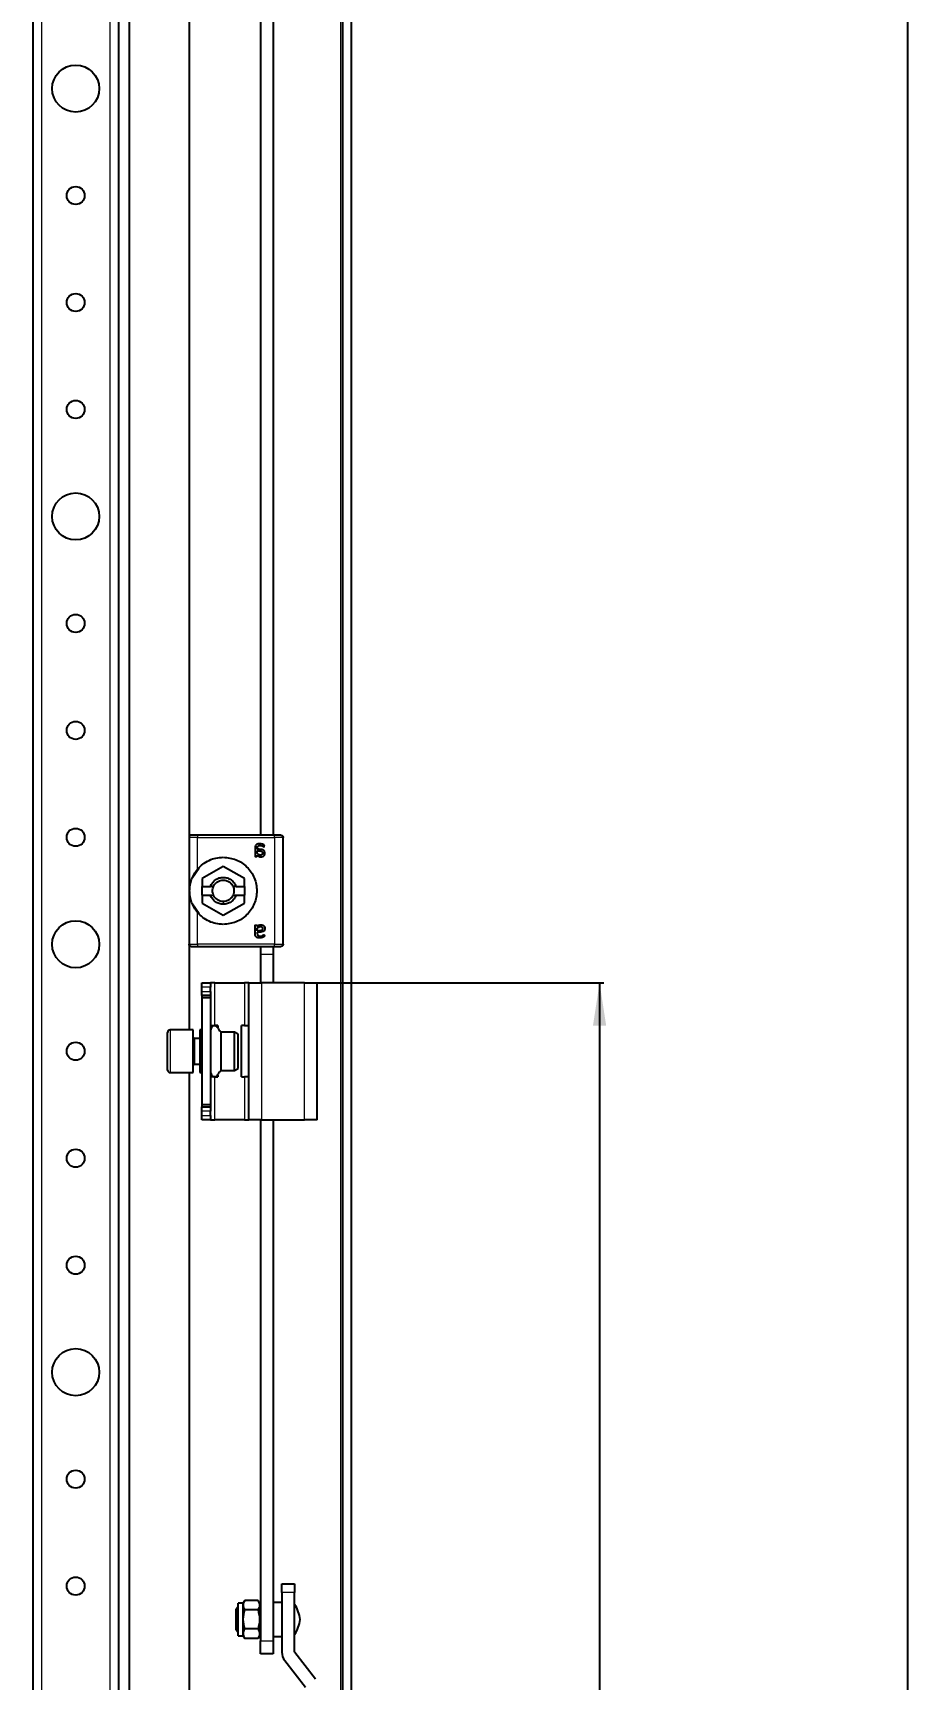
# Model space of a CAD drawing. Header units: millimetres. Extents: x -847 to 1903, y -1011 to 1043.
# Drawn here: x 1697.2 to 1903.3, y 144.8 to 529.6 of the extents above; entities that cross this region are included whole.
import ezdxf

# ---------------------------------------------------------------- set-up
doc = ezdxf.new("R2010")
doc.units = ezdxf.units.MM
doc.layers.add('FORMAT', color=7, linetype='Continuous')
doc.styles.add('SLDTEXTSTYLE0', font='TXT', dxfattribs={"width": 0.75})
doc.dimstyles.new('SLDDIMSTYLE0', dxfattribs={"dimtxt": 20, "dimasz": 10, "dimexe": 0, "dimexo": 0.0625, "dimgap": 5, "dimtad": 2, "dimdec": 1, "dimrnd": 1e-09, "dimzin": 12, "dimdsep": 46, "dimtxsty": 'SLDTEXTSTYLE0', "dimsah": 1, "dimcen": 0.09, "dimadec": 0, "dimazin": 3, "dimtfac": 1, "dimtofl": 0, "dimtmove": 0, "dimatfit": 3, "dimfxl": 0, "dimfrac": 2, "dimtolj": 1, "dimtzin": 12, "dimarcsym": 0})

# ---------------------------------------------------------------- blocks, each defined once
blk = doc.blocks.new('_D_5')
at = {"layer": 'FORMAT'}
for p, q in [((1763.72, 782.57), (1902.71, 782.57)), ((1901.71, 782.57), (1901.71, -749.43)), ((1763.72, -749.43), (1902.71, -749.43))]:
    blk.add_line(p, q, dxfattribs=at)
for points in [[(1901.71, 782.57), (1900.17, 772.57), (1903.25, 772.57)], [(1901.71, -749.43), (1903.25, -739.43), (1900.17, -739.43)]]:
    blk.add_solid(points, dxfattribs=at)
at = {"layer": 'FORMAT', "insert": (1875.93, -12.98), "char_height": 20, "attachment_point": 1, "rotation": 90, "style": 'SLDTEXTSTYLE0'}
blk.add_mtext('1532', dxfattribs=at)
blk = doc.blocks.new('_D_8')
at = {"layer": 'FORMAT'}
for p, q in [((1760.72, 307.57), (1830.71, 307.57)), ((1829.71, 307.57), (1829.71, -274.43)), ((1760.72, -274.43), (1830.71, -274.43))]:
    blk.add_line(p, q, dxfattribs=at)
for points in [[(1829.71, 307.57), (1828.17, 297.57), (1831.25, 297.57)], [(1829.71, -274.43), (1831.25, -264.43), (1828.17, -264.43)]]:
    blk.add_solid(points, dxfattribs=at)
at = {"layer": 'FORMAT', "insert": (1803.93, -5.6), "char_height": 20, "attachment_point": 1, "rotation": 90, "style": 'SLDTEXTSTYLE0'}
blk.add_mtext('582', dxfattribs=at)

msp = doc.modelspace()

# ---------------------------------------------------------------- linework, layer by layer
at = {"color": 7, "linetype": 'Continuous', "lineweight": 25}
for p, q in [((1769.71, -860.93), (1769.71, 894.07)), ((1771.71, -860.93), (1771.71, 894.07)), ((1719.71, 861.07), (1719.71, -827.93)), ((1697.21, 834.07), (1697.21, -800.93)), ((1717.21, 834.07), (1717.21, -800.93)), ((1733.71, 761.57), (1733.71, 341.75)), ((1750.41, 750.57), (1750.41, 342.07)), ((1753.41, 750.57), (1753.41, 342.07)), ((1733.71, 341.57), (1733.71, 316.57)), ((1753.71, 342.07), (1735.71, 342.07)), ((1749.15, 339.03), (1749.15, 337.16)), ((1749.68, 338.78), (1749.68, 339)), ((1750.06, 338.78), (1749.68, 338.78)), ((1754.31, 342.07), (1754.06, 342.07)), ((1755.71, 316.57), (1755.71, 341.57)), ((1741.71, 334.79), (1736.76, 331.93)), ((1746.66, 331.93), (1741.71, 334.79)), ((1749.61, 337.16), (1749.61, 337.44)), ((1749.68, 338.42), (1750.11, 338.42)), ((1749.68, 337.84), (1749.68, 338.42)), ((1734.54, 332.2), (1736.05, 334.45)), ((1736.76, 331.93), (1736.76, 330.07)), ((1746.66, 330.07), (1746.66, 331.93)), ((1736.76, 328.07), (1736.76, 330.07)), ((1736.76, 330.07), (1738.72, 330.07)), ((1736.76, 328.07), (1736.76, 326.21)), ((1736.76, 328.07), (1738.72, 328.07)), ((1739.42, 330.07), (1738.72, 330.07)), ((1738.72, 328.07), (1739.42, 328.07)), ((1744.7, 330.07), (1744, 330.07)), ((1744, 328.07), (1744.7, 328.07)), ((1744.7, 330.07), (1746.66, 330.07)), ((1744.7, 328.07), (1746.66, 328.07)), ((1746.66, 330.07), (1746.66, 328.07)), ((1746.66, 326.21), (1746.66, 328.07)), ((1736.05, 323.69), (1734.54, 325.95)), ((1736.76, 326.21), (1741.71, 323.36)), ((1741.71, 323.36), (1746.66, 326.21)), ((1749.15, 319.11), (1749.15, 320.98)), ((1749.61, 320.98), (1749.61, 320.7)), ((1749.68, 319.72), (1749.68, 320.31)), ((1750.11, 319.72), (1749.68, 319.72)), ((1750.06, 319.37), (1749.68, 319.37)), ((1749.68, 319.37), (1749.68, 319.15)), ((1733.71, 316.4), (1733.71, 296.57)), ((1735.71, 316.07), (1753.71, 316.07)), ((1750.41, 316.15), (1750.41, 314.27)), ((1753.41, 316.15), (1753.41, 314.27)), ((1754.06, 316.07), (1754.31, 316.07)), ((1750.41, 314.27), (1750.41, 307.57)), ((1753.41, 314.27), (1753.41, 307.57)), ((1736.71, 307.57), (1738.71, 307.57)), ((1736.71, 306.57), (1736.71, 307.57)), ((1736.71, 305.57), (1736.71, 306.57)), ((1736.71, 304.57), (1736.71, 305.57)), ((1738.71, 304.57), (1736.71, 304.57)), ((1736.71, 304.57), (1736.71, 304.07)), ((1738.71, 304.07), (1736.71, 304.07)), ((1736.71, 304.07), (1736.71, 279.07)), ((1738.71, 307.57), (1738.71, 306.57)), ((1739.71, 307.57), (1738.71, 307.57)), ((1738.71, 305.57), (1738.71, 306.57)), ((1738.71, 305.57), (1738.71, 304.57)), ((1738.71, 304.57), (1738.71, 304.07)), ((1738.71, 304.07), (1738.71, 279.07)), ((1739.71, 307.57), (1746.71, 307.57)), ((1747.71, 307.57), (1746.71, 307.57)), ((1747.71, 307.57), (1750.71, 307.57)), ((1747.71, 275.57), (1747.71, 307.57)), ((1760.71, 307.57), (1750.71, 307.57)), ((1760.71, 307.57), (1763.71, 307.57)), ((1763.71, 275.57), (1763.71, 307.57)), ((1734.71, 296.57), (1729.31, 296.57)), ((1734.71, 289.01), (1734.71, 296.57)), ((1736.71, 296.57), (1736.21, 296.57)), ((1736.21, 296.57), (1736.21, 295.36)), ((1738.71, 297.57), (1739.71, 297.57)), ((1740.41, 297.57), (1739.71, 297.57)), ((1740.41, 297.57), (1740.41, 297.12)), ((1746.01, 285.57), (1746.01, 297.57)), ((1746.71, 297.57), (1746.01, 297.57)), ((1746.71, 297.57), (1747.71, 297.57)), ((1728.71, 289.32), (1728.71, 295.97)), ((1736.21, 294.57), (1734.96, 294.57)), ((1736.21, 295.36), (1736.21, 286.57)), ((1744.34, 296.07), (1741.21, 296.07)), ((1741.21, 287.07), (1741.21, 296.07)), ((1745.21, 295.57), (1744.34, 296.07)), ((1744.34, 287.07), (1744.34, 296.07)), ((1745.21, 287.57), (1745.21, 295.57)), ((1728.71, 287.17), (1728.71, 289.32)), ((1734.71, 286.57), (1734.71, 289.01)), ((1734.96, 288.57), (1736.21, 288.57)), ((1729.31, 286.57), (1734.71, 286.57)), ((1733.71, 286.57), (1733.71, -253.43)), ((1736.21, 286.57), (1736.71, 286.57)), ((1739.71, 285.57), (1738.71, 285.57)), ((1739.71, 285.57), (1740.41, 285.57)), ((1740.41, 286.02), (1740.41, 285.57)), ((1741.21, 287.07), (1744.34, 287.07)), ((1744.34, 287.07), (1745.21, 287.57)), ((1746.01, 285.57), (1746.71, 285.57)), ((1747.71, 285.57), (1746.71, 285.57)), ((1738.71, 279.07), (1736.71, 279.07)), ((1736.71, 279.07), (1736.71, 278.57)), ((1736.71, 277.57), (1736.71, 278.57)), ((1736.71, 278.57), (1738.71, 278.57)), ((1736.71, 276.57), (1736.71, 277.57)), ((1738.71, 279.07), (1738.71, 278.57)), ((1738.71, 278.57), (1738.71, 277.57)), ((1738.71, 276.57), (1738.71, 277.57)), ((1736.71, 275.57), (1736.71, 276.57)), ((1738.71, 275.57), (1736.71, 275.57)), ((1738.71, 276.57), (1738.71, 275.57)), ((1738.71, 275.57), (1739.71, 275.57)), ((1746.71, 275.57), (1739.71, 275.57)), ((1746.71, 275.57), (1747.71, 275.57)), ((1750.71, 275.57), (1747.71, 275.57)), ((1750.41, 275.57), (1750.41, 153.77)), ((1750.71, 275.57), (1760.71, 275.57)), ((1753.41, 275.57), (1753.41, 153.77)), ((1763.71, 275.57), (1760.71, 275.57)), ((1755.41, 165.07), (1755.41, 167.07)), ((1755.41, 167.07), (1758.41, 167.07)), ((1758.41, 167.07), (1758.41, 165.07)), ((1745.21, 161.72), (1744.71, 161.22)), ((1746.41, 162.62), (1745.21, 162.62)), ((1745.21, 158.77), (1745.21, 162.62)), ((1746.75, 163.22), (1746.41, 162.62)), ((1746.41, 158.77), (1746.41, 162.62)), ((1749.86, 163.22), (1746.75, 163.22)), ((1750.21, 162.62), (1749.86, 163.22)), ((1750.21, 162.62), (1750.21, 154.92)), ((1750.41, 161.72), (1750.21, 161.72)), ((1755.41, 162.77), (1753.41, 162.77)), ((1755.41, 165.07), (1755.41, 151.14)), ((1758.41, 151.14), (1758.41, 165.07)), ((1744.71, 156.32), (1744.71, 161.22)), ((1745.21, 154.92), (1745.21, 158.77)), ((1746.41, 154.92), (1746.41, 158.77)), ((1749.86, 161), (1746.75, 161)), ((1744.71, 156.32), (1745.21, 155.82)), ((1745.21, 154.92), (1746.41, 154.92)), ((1746.41, 154.92), (1746.75, 154.32)), ((1749.86, 156.55), (1746.75, 156.55)), ((1749.86, 154.32), (1746.75, 154.32)), ((1749.86, 154.32), (1750.21, 154.92)), ((1750.21, 155.82), (1750.41, 155.82)), ((1753.41, 154.77), (1755.41, 154.77)), ((1750.41, 150.77), (1750.41, 153.77)), ((1753.41, 150.77), (1750.41, 150.77)), ((1753.41, 153.77), (1753.41, 150.77)), ((1763.32, 144.84), (1758.45, 151.02)), ((1756.1, 149.16), (1760.97, 142.98))]:
    msp.add_line(p, q, dxfattribs=at)
at = {"color": 8, "linetype": 'Continuous', "lineweight": 18}
for p, q in [((1769.11, 891.47), (1769.11, -858.33)), ((1699.21, 834.07), (1699.21, -800.93)), ((1715.21, 834.07), (1715.21, -800.93)), ((1735.71, 334.13), (1735.71, 341.57)), ((1735.71, 341.57), (1753.71, 341.57)), ((1753.71, 341.57), (1753.71, 316.57)), ((1735.71, 316.57), (1735.71, 324.01)), ((1741.71, 326.57), (1741.71, 325.92)), ((1753.71, 316.57), (1735.71, 316.57)), ((1750.41, 314.27), (1753.41, 314.27)), ((1738.71, 306.57), (1736.71, 306.57)), ((1736.71, 305.57), (1738.71, 305.57)), ((1739.71, 297.57), (1739.71, 307.57)), ((1746.71, 307.57), (1746.71, 297.57)), ((1750.71, 275.57), (1750.71, 307.57)), ((1760.71, 275.57), (1760.71, 307.57)), ((1729.31, 296.57), (1729.31, 289.01)), ((1734.96, 294.57), (1734.96, 288.57)), ((1729.31, 289.01), (1729.31, 286.57)), ((1739.71, 275.57), (1739.71, 285.57)), ((1746.71, 285.57), (1746.71, 275.57)), ((1738.71, 277.57), (1736.71, 277.57)), ((1736.71, 276.57), (1738.71, 276.57)), ((1758.41, 165.07), (1755.41, 165.07)), ((1750.41, 153.77), (1753.41, 153.77))]:
    msp.add_line(p, q, dxfattribs=at)
at = {"color": 7, "linetype": 'Continuous', "lineweight": 25}
for centre, radius in [((1707.21, 516.57), 5.5), ((1707.21, 491.57), 2.1), ((1707.21, 466.57), 2.1), ((1707.21, 441.57), 2.1), ((1707.21, 416.57), 5.5), ((1707.21, 391.57), 2.1), ((1707.21, 366.57), 2.1), ((1707.21, 341.57), 2.1), ((1707.21, 316.57), 5.5), ((1707.21, 291.57), 2.1), ((1707.21, 266.57), 2.1), ((1707.21, 241.57), 2.1), ((1707.21, 216.57), 5.5), ((1707.21, 191.57), 2.1), ((1707.21, 166.57), 2.1)]:
    msp.add_circle(centre, radius, dxfattribs=at)
for centre, radius, start, end in [((1729.31, 295.97), 0.6, 90, 180), ((1734.96, 294.82), 0.25, 180, 270), ((1734.96, 288.32), 0.25, 90, 180), ((1729.31, 287.17), 0.6, 180, 270), ((1751.77, 157.81), 8, 6.8819, 33.8709), ((1751.77, 159.73), 8, 326.1291, 353.1181), ((1758.61, 151.14), 3.2, 180, 218.264), ((1758.61, 151.14), 0.2, 180, 218.264)]:
    msp.add_arc(centre, radius, start, end, dxfattribs=at)
for points in [[(1734.21, 342.07), (1734.14, 342.06), (1734.01, 342.05), (1733.85, 341.93), (1733.73, 341.77), (1733.72, 341.64), (1733.71, 341.57)], [(1735.71, 342.07), (1735.51, 342.07), (1735.12, 342.07), (1734.62, 342.07), (1734.28, 342.07), (1734.23, 342.07), (1734.21, 342.07)], [(1755.21, 342.07), (1755.19, 342.07), (1755.14, 342.07), (1754.79, 342.07), (1754.3, 342.07), (1753.9, 342.07), (1753.71, 342.07)], [(1755.21, 342.07), (1755.27, 342.06), (1755.4, 342.05), (1755.57, 341.93), (1755.69, 341.77), (1755.7, 341.64), (1755.71, 341.57)], [(1735.71, 334.13), (1736.1, 334.55), (1736.89, 335.37), (1738.38, 336.24), (1740, 336.81), (1741.14, 336.89), (1741.71, 336.92)], [(1741.71, 336.92), (1742.74, 336.8), (1744.79, 336.57), (1747.4, 334.75), (1749.15, 332.16), (1749.76, 329.07), (1749.15, 325.99), (1747.4, 323.39), (1744.79, 321.58), (1742.74, 321.34), (1741.71, 321.22)], [(1738.72, 330.07), (1738.85, 330.37), (1739.12, 330.97), (1739.84, 331.67), (1740.72, 332.12), (1741.71, 332.27), (1742.69, 332.12), (1743.58, 331.67), (1744.3, 330.97), (1744.56, 330.37), (1744.7, 330.07)], [(1739.42, 330.07), (1739.53, 330.28), (1739.76, 330.71), (1740.32, 331.19), (1740.98, 331.51), (1741.47, 331.55), (1741.71, 331.57)], [(1741.71, 331.57), (1741.95, 331.55), (1742.43, 331.51), (1743.09, 331.19), (1743.65, 330.71), (1743.88, 330.28), (1744, 330.07)], [(1741.71, 325.92), (1741.38, 325.95), (1740.72, 326.01), (1739.84, 326.48), (1739.12, 327.17), (1738.85, 327.77), (1738.72, 328.07)], [(1739.42, 328.07), (1739.36, 328.23), (1739.24, 328.56), (1739.19, 329.07), (1739.24, 329.59), (1739.36, 329.91), (1739.42, 330.07)], [(1741.71, 326.57), (1741.47, 326.59), (1740.98, 326.63), (1740.32, 326.95), (1739.76, 327.43), (1739.53, 327.86), (1739.42, 328.07)], [(1744.7, 328.07), (1744.56, 327.77), (1744.3, 327.17), (1743.58, 326.48), (1742.69, 326.01), (1742.04, 325.95), (1741.71, 325.92)], [(1744, 328.07), (1743.88, 327.86), (1743.65, 327.43), (1743.09, 326.95), (1742.43, 326.63), (1741.95, 326.59), (1741.71, 326.57)], [(1744, 330.07), (1744.06, 329.91), (1744.18, 329.59), (1744.22, 329.07), (1744.18, 328.56), (1744.06, 328.23), (1744, 328.07)], [(1741.71, 321.22), (1741.14, 321.26), (1740, 321.33), (1738.38, 321.9), (1736.89, 322.77), (1736.1, 323.6), (1735.71, 324.01)], [(1734.21, 316.07), (1734.14, 316.08), (1734.01, 316.09), (1733.85, 316.21), (1733.73, 316.37), (1733.72, 316.51), (1733.71, 316.57)], [(1734.21, 316.07), (1734.23, 316.07), (1734.28, 316.07), (1734.62, 316.07), (1735.12, 316.07), (1735.51, 316.07), (1735.71, 316.07)], [(1753.71, 316.07), (1753.9, 316.07), (1754.3, 316.07), (1754.79, 316.07), (1755.14, 316.07), (1755.19, 316.07), (1755.21, 316.07)], [(1755.71, 316.57), (1755.7, 316.51), (1755.69, 316.37), (1755.57, 316.21), (1755.4, 316.09), (1755.27, 316.08), (1755.21, 316.07)]]:
    msp.add_open_spline(points, degree=3, dxfattribs=at)
at = {"color": 8, "linetype": 'Continuous', "lineweight": 18}
for points in [[(1735.71, 341.57), (1735.45, 341.57), (1734.92, 341.57), (1734.26, 341.57), (1733.8, 341.57), (1733.74, 341.57), (1733.71, 341.57)], [(1735.71, 342.07), (1735.71, 342.06), (1735.71, 342.05), (1735.71, 341.93), (1735.71, 341.77), (1735.71, 341.64), (1735.71, 341.57)], [(1753.71, 341.57), (1753.71, 341.64), (1753.71, 341.77), (1753.71, 341.93), (1753.71, 342.05), (1753.71, 342.06), (1753.71, 342.07)], [(1755.71, 341.57), (1755.68, 341.57), (1755.62, 341.57), (1755.16, 341.57), (1754.49, 341.57), (1753.97, 341.57), (1753.71, 341.57)], [(1733.71, 316.57), (1733.74, 316.57), (1733.8, 316.57), (1734.26, 316.57), (1734.92, 316.57), (1735.45, 316.57), (1735.71, 316.57)], [(1735.71, 316.57), (1735.71, 316.51), (1735.71, 316.37), (1735.71, 316.21), (1735.71, 316.09), (1735.71, 316.08), (1735.71, 316.07)], [(1753.71, 316.07), (1753.71, 316.08), (1753.71, 316.09), (1753.71, 316.21), (1753.71, 316.37), (1753.71, 316.51), (1753.71, 316.57)], [(1753.71, 316.57), (1753.97, 316.57), (1754.49, 316.57), (1755.16, 316.57), (1755.62, 316.57), (1755.68, 316.57), (1755.71, 316.57)]]:
    msp.add_open_spline(points, degree=3, dxfattribs=at)
at = {"color": 7, "linetype": 'Continuous', "lineweight": 25}
for points, knots in [([(1750.26, 340.07), (1750.11, 340.06), (1749.89, 340.05), (1749.61, 339.96), (1749.42, 339.84), (1749.28, 339.67), (1749.17, 339.4), (1749.16, 339.18), (1749.15, 339.03)], [0, 0, 0, 0, 0.250089, 0.382495, 0.500259, 0.622163, 0.750133, 1, 1, 1, 1]), ([(1749.68, 339), (1749.68, 339.08), (1749.69, 339.22), (1749.75, 339.39), (1749.82, 339.5), (1749.93, 339.58), (1750.05, 339.63), (1750.18, 339.66), (1750.27, 339.66), (1750.32, 339.66)], [0, 0, 0, 0, 0.250023, 0.382539, 0.499802, 0.620838, 0.749652, 0.874777, 1, 1, 1, 1]), ([(1751.44, 337.86), (1751.44, 337.93), (1751.43, 338.09), (1751.34, 338.31), (1751.18, 338.49), (1750.91, 338.66), (1750.53, 338.76), (1750.22, 338.77), (1750.06, 338.78)], [0, 0, 0, 0, 0.125049, 0.249886, 0.370856, 0.49982, 0.749609, 1, 1, 1, 1]), ([(1751.33, 339.57), (1751.33, 339.63), (1751.33, 339.71), (1751.26, 339.8), (1751.12, 339.89), (1750.8, 340.02), (1750.48, 340.05), (1750.26, 340.07)], [0, 0, 0, 0, 0.1246927, 0.1871822, 0.2497734, 0.5000394, 1, 1, 1, 1]), ([(1750.32, 339.66), (1750.48, 339.64), (1750.72, 339.61), (1750.97, 339.49), (1751.1, 339.42), (1751.17, 339.38), (1751.21, 339.37), (1751.22, 339.37)], [0, 0, 0, 0, 0.4987, 0.749508, 0.874949, 0.946783, 1, 1, 1, 1]), ([(1751.22, 339.37), (1751.24, 339.37), (1751.25, 339.37), (1751.27, 339.38), (1751.28, 339.39), (1751.3, 339.42), (1751.32, 339.46), (1751.32, 339.5), (1751.32, 339.54), (1751.33, 339.56), (1751.33, 339.57)], [0, 0, 0, 0, 0.128825, 0.180169, 0.243397, 0.36986, 0.499864, 0.749649, 0.843476, 1, 1, 1, 1]), ([(1749.15, 337.16), (1749.15, 337.15), (1749.15, 337.13), (1749.17, 337.12), (1749.19, 337.09), (1749.27, 337.07), (1749.33, 337.07), (1749.38, 337.07)], [0, 0, 0, 0, 0.124881, 0.183376, 0.250934, 0.500336, 1, 1, 1, 1]), ([(1749.38, 337.07), (1749.42, 337.07), (1749.49, 337.07), (1749.57, 337.09), (1749.59, 337.11), (1749.61, 337.13), (1749.61, 337.15), (1749.61, 337.16)], [0, 0, 0, 0, 0.499718, 0.749437, 0.810587, 0.875078, 1, 1, 1, 1]), ([(1749.61, 337.44), (1749.73, 337.33), (1749.92, 337.16), (1750.19, 337.05), (1750.36, 337.02), (1750.44, 337.01), (1750.48, 337.01)], [0, 0, 0, 0, 0.499113, 0.749325, 0.874665, 1, 1, 1, 1]), ([(1750.4, 337.42), (1750.33, 337.43), (1750.19, 337.44), (1749.93, 337.58), (1749.78, 337.73), (1749.68, 337.84)], [0, 0, 0, 0, 0.249939, 0.499864, 1, 1, 1, 1]), ([(1750.11, 338.42), (1750.21, 338.42), (1750.39, 338.41), (1750.61, 338.35), (1750.76, 338.26), (1750.85, 338.16), (1750.91, 338.03), (1750.91, 337.94), (1750.91, 337.89)], [0, 0, 0, 0, 0.279652, 0.500248, 0.629485, 0.750186, 0.875763, 1, 1, 1, 1]), ([(1750.91, 337.89), (1750.91, 337.83), (1750.9, 337.73), (1750.84, 337.61), (1750.77, 337.54), (1750.69, 337.48), (1750.6, 337.45), (1750.5, 337.43), (1750.43, 337.43), (1750.4, 337.42)], [0, 0, 0, 0, 0.2491681, 0.3736348, 0.4993903, 0.6193944, 0.7496557, 0.8747703, 1, 1, 1, 1]), ([(1750.48, 337.01), (1750.6, 337.02), (1750.79, 337.03), (1751.01, 337.12), (1751.17, 337.21), (1751.29, 337.34), (1751.42, 337.55), (1751.43, 337.74), (1751.44, 337.86)], [0, 0, 0, 0, 0.25007, 0.379181, 0.500499, 0.62417, 0.750842, 1, 1, 1, 1]), ([(1735.71, 324.01), (1735.42, 324.39), (1734.85, 325.14), (1734.29, 326.39), (1733.94, 327.67), (1733.82, 329.07), (1733.94, 330.48), (1734.29, 331.76), (1734.85, 333), (1735.42, 333.76), (1735.71, 334.13)], [0, 0, 0, 0, 0.125762, 0.25037, 0.375307, 0.500139, 0.62481, 0.749763, 0.874888, 1, 1, 1, 1]), ([(1749.15, 320.98), (1749.15, 320.99), (1749.15, 321.01), (1749.17, 321.03), (1749.19, 321.05), (1749.27, 321.07), (1749.33, 321.07), (1749.38, 321.07)], [0, 0, 0, 0, 0.124884, 0.186377, 0.250914, 0.500322, 1, 1, 1, 1]), ([(1749.38, 321.07), (1749.42, 321.07), (1749.48, 321.07), (1749.55, 321.05), (1749.58, 321.04), (1749.59, 321.03), (1749.61, 321.01), (1749.61, 320.99), (1749.61, 320.98)], [0, 0, 0, 0, 0.4991618, 0.6442419, 0.7496985, 0.8136051, 0.8752168, 1, 1, 1, 1]), ([(1749.61, 320.7), (1749.73, 320.81), (1749.92, 320.98), (1750.23, 321.11), (1750.4, 321.12), (1750.48, 321.13)], [0, 0, 0, 0, 0.499364, 0.749701, 1, 1, 1, 1]), ([(1749.68, 320.31), (1749.78, 320.41), (1749.93, 320.57), (1750.15, 320.68), (1750.29, 320.71), (1750.36, 320.72), (1750.4, 320.72)], [0, 0, 0, 0, 0.499765, 0.749504, 0.874771, 1, 1, 1, 1]), ([(1751.44, 320.29), (1751.44, 320.25), (1751.44, 320.17), (1751.41, 320.01), (1751.34, 319.83), (1751.18, 319.65), (1750.91, 319.49), (1750.53, 319.38), (1750.22, 319.37), (1750.06, 319.37)], [0, 0, 0, 0, 0.062637, 0.125278, 0.250072, 0.374841, 0.499994, 0.749696, 1, 1, 1, 1]), ([(1750.91, 320.25), (1750.91, 320.2), (1750.91, 320.11), (1750.85, 319.98), (1750.76, 319.88), (1750.61, 319.79), (1750.39, 319.73), (1750.21, 319.72), (1750.11, 319.72)], [0, 0, 0, 0, 0.124446, 0.249795, 0.37, 0.499734, 0.719932, 1, 1, 1, 1]), ([(1750.4, 320.72), (1750.47, 320.71), (1750.57, 320.71), (1750.69, 320.66), (1750.77, 320.6), (1750.84, 320.53), (1750.88, 320.44), (1750.91, 320.35), (1750.91, 320.28), (1750.91, 320.25)], [0, 0, 0, 0, 0.249623, 0.37714, 0.499734, 0.62273, 0.749812, 0.874876, 1, 1, 1, 1]), ([(1750.48, 321.13), (1750.6, 321.12), (1750.79, 321.11), (1751.01, 321.03), (1751.17, 320.93), (1751.29, 320.8), (1751.42, 320.59), (1751.43, 320.41), (1751.44, 320.29)], [0, 0, 0, 0, 0.25007, 0.379559, 0.500499, 0.624556, 0.750843, 1, 1, 1, 1]), ([(1750.26, 318.07), (1750.19, 318.07), (1750.04, 318.08), (1749.82, 318.11), (1749.61, 318.18), (1749.42, 318.3), (1749.28, 318.47), (1749.17, 318.74), (1749.16, 318.97), (1749.15, 319.11)], [0, 0, 0, 0, 0.125255, 0.250437, 0.383066, 0.500493, 0.622629, 0.75025, 1, 1, 1, 1]), ([(1749.68, 319.15), (1749.68, 319.1), (1749.68, 319.01), (1749.7, 318.88), (1749.75, 318.75), (1749.82, 318.64), (1749.93, 318.56), (1750.09, 318.49), (1750.23, 318.49), (1750.32, 318.48)], [0, 0, 0, 0, 0.125295, 0.250514, 0.383518, 0.50035, 0.621938, 0.750243, 1, 1, 1, 1]), ([(1751.33, 318.57), (1751.33, 318.54), (1751.32, 318.49), (1751.31, 318.41), (1751.26, 318.34), (1751.12, 318.25), (1750.8, 318.12), (1750.48, 318.09), (1750.26, 318.07)], [0, 0, 0, 0, 0.062686, 0.125173, 0.187628, 0.250185, 0.500314, 1, 1, 1, 1]), ([(1750.32, 318.48), (1750.48, 318.5), (1750.79, 318.52), (1751.05, 318.73), (1751.21, 318.77), (1751.22, 318.78)], [0, 0, 0, 0, 0.498852, 0.946609, 1, 1, 1, 1]), ([(1751.22, 318.78), (1751.24, 318.78), (1751.25, 318.77), (1751.27, 318.76), (1751.28, 318.75), (1751.3, 318.73), (1751.32, 318.67), (1751.33, 318.61), (1751.33, 318.57)], [0, 0, 0, 0, 0.13107, 0.182437, 0.243796, 0.371388, 0.500442, 1, 1, 1, 1]), ([(1741.21, 296.07), (1741.03, 296.22), (1740.69, 296.53), (1740.49, 297.1), (1740.13, 297.4), (1739.79, 297.54), (1739.43, 297.5), (1739.08, 297.31), (1738.83, 296.95), (1738.75, 296.65), (1738.71, 296.5)], [0, 0, 0, 0, 0.185676, 0.371025, 0.466937, 0.562172, 0.656347, 0.751553, 0.873842, 1, 1, 1, 1]), ([(1738.71, 286.64), (1738.75, 286.49), (1738.83, 286.19), (1739.08, 285.83), (1739.43, 285.64), (1739.79, 285.61), (1740.13, 285.74), (1740.49, 286.04), (1740.69, 286.61), (1741.03, 286.92), (1741.21, 287.07)], [0, 0, 0, 0, 0.126158, 0.248447, 0.343653, 0.437828, 0.533063, 0.628975, 0.814324, 1, 1, 1, 1]), ([(1746.75, 161), (1746.57, 161.39), (1746.24, 162.14), (1746.59, 162.88), (1746.75, 163.22)], [0, 0, 0, 0, 0.534707, 1, 1, 1, 1]), ([(1749.86, 163.22), (1750.04, 162.82), (1750.38, 162.08), (1750.03, 161.34), (1749.86, 161)], [0, 0, 0, 0, 0.534707, 1, 1, 1, 1]), ([(1746.75, 156.55), (1746.58, 157.3), (1746.24, 158.79), (1746.58, 160.27), (1746.75, 161)], [0, 0, 0, 0, 0.508481, 1, 1, 1, 1]), ([(1749.86, 161), (1750.04, 160.24), (1750.38, 158.76), (1750.03, 157.27), (1749.86, 156.55)], [0, 0, 0, 0, 0.508481, 1, 1, 1, 1]), ([(1746.75, 154.32), (1746.57, 154.72), (1746.24, 155.46), (1746.59, 156.2), (1746.75, 156.55)], [0, 0, 0, 0, 0.534707, 1, 1, 1, 1]), ([(1749.86, 156.55), (1750.04, 156.15), (1750.38, 155.41), (1750.03, 154.67), (1749.86, 154.32)], [0, 0, 0, 0, 0.534707, 1, 1, 1, 1])]:
    msp.add_open_spline(points, degree=3, knots=knots, dxfattribs=at)

# ---------------------------------------------------------------- dimensions: what is measured, and where the dimension line sits
at = {"layer": 'FORMAT'}
for base, p1, p2, picture, middle in [((1901.71, -749.43), (1763.71, 782.57), (1763.71, -749.43), '_D_5', (1901.71, 16.57)), ((1829.71, -274.43), (1760.71, 307.57), (1760.71, -274.43), '_D_8', (1829.71, 16.57))]:
    dim = msp.add_linear_dim(base=base, p1=p1, p2=p2, angle=90, dimstyle='SLDDIMSTYLE0', dxfattribs=at)
    dim.commit()
    dim.dimension.update_dxf_attribs({"geometry": picture, "text_midpoint": middle, "dimtype": 160})

doc.saveas('drawing.dxf')
